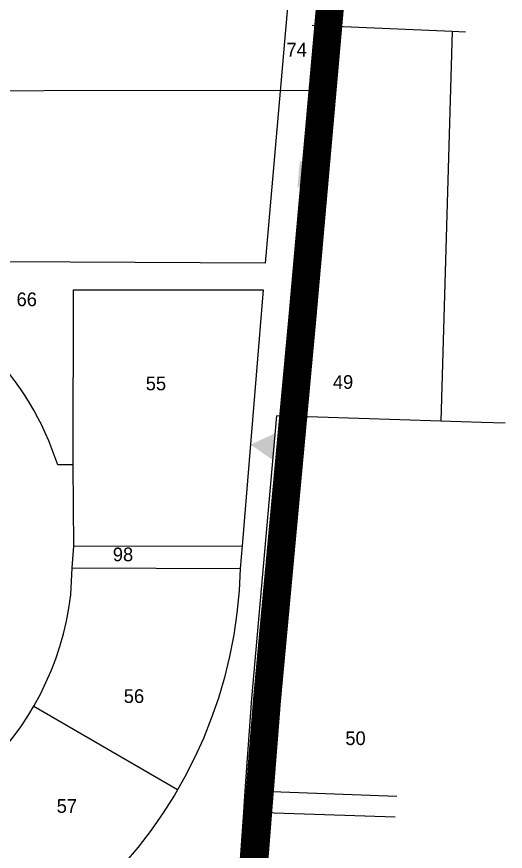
# Model space of a CAD drawing. Extents: x -493 to 187849, y -1657 to 664362.
# Drawn here: x 187507.5 to 187686.2, y 663526.1 to 663831 of the extents above; entities that cross this region are included whole.
import ezdxf

# ---------------------------------------------------------------- set-up
doc = ezdxf.new("R2010")
doc.units = 0
doc.header["$MEASUREMENT"] = 0
doc.layers.get('0').update_dxf_attribs({"linetype": 'CONTINUOUS'})
for name, color, linetype in [('0DXF_GUSH', 3, 'CONTINUOUS'), ('1DXF_GUSH', 3, 'CONTINUOUS'), ('BOUNDARY', 1, 'CONTINUOUS'), ('GBOUND_BOUNDARY', 5, 'CONTINUOUS'), ('GUSHIM', 10, 'CONTINUOUS'), ('HELKA', 3, 'CONTINUOUS')]:
    doc.layers.add(name, color=color, linetype=linetype)
doc.styles.get("Standard").update_dxf_attribs({"font": 'dimheb.shx'})

# ---------------------------------------------------------------- blocks, each defined once
blk = doc.blocks.new('TVC_FENCE')
blk.add_solid([(-0.5, 0), (0.5, 0), (0, 0.866)])

msp = doc.modelspace()

# ---------------------------------------------------------------- linework, layer by layer
at = {"layer": '0DXF_GUSH'}
for points in [[(187615.54, 663827.88), (187666.75, 663825.64)], [(187666.75, 663825.64), (187662.61, 663683.19)], [(187666.75, 663825.64), (187671.63, 663825.49)], [(187591.06, 663548.19), (187593.55, 663581.85), (187602.71, 663685.1)], [(187662.61, 663683.19), (187602.71, 663685.1)], [(187677.51, 663682.73), (187662.61, 663683.19)], [(187686.25, 663682.45), (187677.51, 663682.73)], [(187590.58, 663540.43), (187591.06, 663548.19)], [(187646.58, 663546.06), (187591.06, 663548.19)], [(187547.61, 663262.47), (187547.52, 663278.97), (187547.25, 663317.9), (187547.06, 663343.86), (187546.89, 663367.14), (187546.74, 663388.31), (187546.59, 663409.24), (187546.46, 663428.04), (187546.43, 663432.14), (187546.21, 663456.52), (187584.74, 663456.85), (187590.58, 663540.43)], [(187645.99, 663538.53), (187590.58, 663540.43)]]:
    msp.add_lwpolyline(points, dxfattribs=at)
at = {"layer": 'GBOUND_BOUNDARY', "color": 5, "const_width": 10}
msp.add_lwpolyline([(187589.04, 663452.62), (187599.2, 663581.17), (187603.13, 663623.57), (187604.2, 663635.09), (187612.15, 663720.85), (187618.36, 663790.9), (187620.75, 663817.83), (187624.43, 663859.33), (187637.32, 663996.46), (187637.54, 663998.84), (187638.96, 664013.78), (187659.78, 664232.65), (187398.89, 664124.3), (187382.49, 664117.44), (186953.71, 663938.76)], dxfattribs=at)
msp.add_lwpolyline([(187589.04, 663452.62), (187599.2, 663581.17), (187603.13, 663623.57), (187604.2, 663635.09), (187612.15, 663720.85), (187618.36, 663790.9), (187620.75, 663817.83), (187624.43, 663859.33), (187637.32, 663996.46), (187637.54, 663998.84), (187638.96, 664013.78), (187659.78, 664232.65), (187398.89, 664124.3), (187382.49, 664117.44), (186953.71, 663938.76)], dxfattribs=at)
at = {"layer": 'GUSHIM'}
msp.add_lwpolyline([(187546.98, 663456.62), (187546.98, 663456.62), (187584.41, 663457.52), (187594.22, 663581.59), (187607.17, 663721.3), (187619.45, 663859.78), (187632.56, 663999.31), (187652.88, 664213.84), (187654.02, 664224.84), (187646.44, 664221.7)], dxfattribs=at)
at = {"layer": 'HELKA', "linetype": 'CONTINUOUS'}
for points in [[(187606.58, 663834.43), (187598.44, 663740.94), (187455.81, 663741.61), (187420.25, 663741.48), (187380.47, 663741.48), (187324, 663742.1), (187270.31, 663742.11), (187225.36, 663742.11, -0.199751), (187158.31, 663775.53, -0.480688), (187160.86, 663785.53, -0.215425)], [(187614.51, 663804.06), (187420.39, 663803.8, -0.437743), (187380.48, 663803.8), (187241.59, 663803.8, 0.14539), (187111.2, 663757.66), (187078.05, 663729.67, -0.110959), (187007.01, 663698.02, 0.400286), (186999.2, 663685.28), (187002.35, 663652.98), (187007.18, 663620.17, 0.081424), (187048.36, 663488.63), (187052.71, 663486.19)], [(187528.3, 663731.23), (187597.64, 663731.23), (187590.04, 663637.68), (187589.31, 663629.35, -0.388605), (187430.28, 663464.64), (187420.22, 663464.87), (187408.33, 663464.64), (187378.14, 663464.41), (187304.59, 663464.83), (187230.95, 663465.06)]]:
    msp.add_lwpolyline(points, format="xyb", dxfattribs=at)
at = {"layer": 'HELKA', "linetype": 'CONTINUOUS', "elevation": 124}
for points in [[(187528.23, 663667.31), (187522.52, 663667.22, 0.235826), (187455.74, 663735.57), (187455.81, 663741.61)], [(187231.18, 663457.06), (187230.95, 663465.06), (187230.72, 663519.01, -0.41683), (187237.35, 663525.64), (187304.82, 663525.64), (187378.23, 663525.18), (187402.47, 663525.41), (187425.96, 663525.63, 0.366197), (187527.32, 663619.76), (187527.78, 663629.59), (187528.46, 663637.59), (187528.23, 663667.31), (187528.3, 663731.23)]]:
    msp.add_lwpolyline(points, format="xyb", dxfattribs=at)
for points in [[(187528.46, 663637.59), (187590.04, 663637.68)], [(187527.78, 663629.59), (187589.31, 663629.35)], [(187513.75, 663579.07), (187566.37, 663548.59)]]:
    msp.add_lwpolyline(points, dxfattribs=at)

# ---------------------------------------------------------------- block references
at = {"layer": 'BOUNDARY', "color": 1, "linetype": 'CONTINUOUS', "xscale": 10, "yscale": 10, "zscale": 10}
for p, rotation in [((187610.65, 663773.49), 264.8652764130406), ((187601.77, 663673.88), 85.20718881238933), ((187593.41, 663574.23), 265.2071888123893)]:
    msp.add_blockref('TVC_FENCE', p, dxfattribs=dict(at, rotation=rotation))

# ---------------------------------------------------------------- texts
at = {"layer": '1DXF_GUSH'}
for s, p in [('74', (187606.22, 663816.42)), ('66', (187507.48, 663725.21)), ('55', (187554.74, 663694.49)), ('49', (187623.17, 663695.01)), ('49', (187623.17, 663695.01)), ('98', (187542.69, 663632.03)), ('56', (187546.7, 663580.27)), ('50', (187627.74, 663564.89)), ('50', (187627.74, 663564.89)), ('57', (187522.16, 663540.12))]:
    msp.add_text(s, height=5, dxfattribs=at).set_placement(p)

doc.saveas('drawing.dxf')
